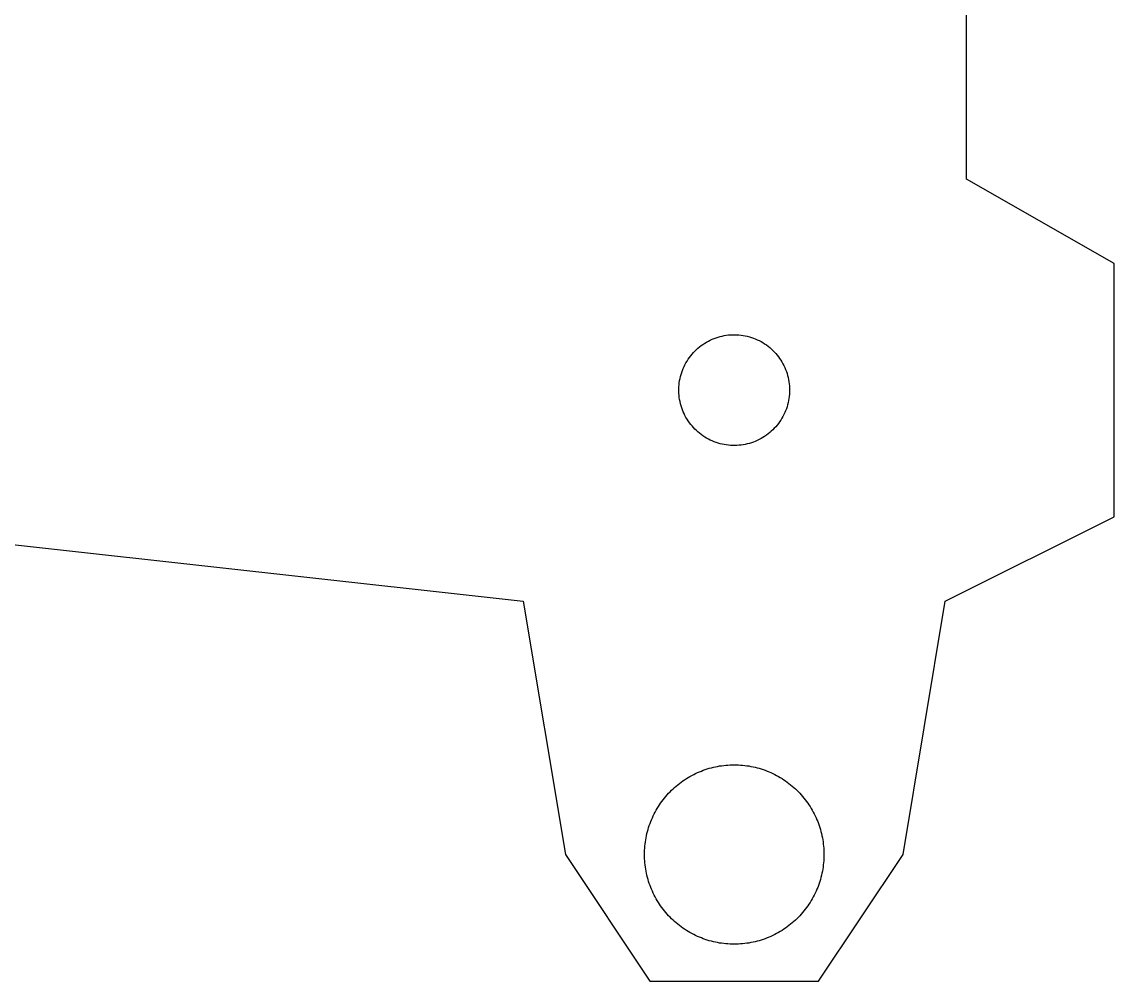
# Model space of a CAD drawing. Header units: metres. Extents: x -189 to 18, y -48 to 50.
# Drawn here: x -33.8 to 18, y -48 to -2.6 of the extents above; entities that cross this region are included whole.
import ezdxf

# ---------------------------------------------------------------- set-up
doc = ezdxf.new("R2010")
doc.units = ezdxf.units.M

msp = doc.modelspace()

# ---------------------------------------------------------------- linework, layer by layer
for p, q in [((11, -10), (11, 10)), ((-189, -10.111), (-10, -30)), ((18, -14), (11, -10)), ((18, -26), (18, -14)), ((-1.136, -17.633), (-1.045, -17.592)), ((-1.045, -17.592), (-0.952, -17.554)), ((-0.952, -17.554), (-0.859, -17.519)), ((-0.859, -17.519), (-0.763, -17.488)), ((-0.763, -17.488), (-0.667, -17.461)), ((-0.667, -17.461), (-0.57, -17.438)), ((-0.57, -17.438), (-0.472, -17.418)), ((-0.472, -17.418), (-0.374, -17.402)), ((-0.374, -17.402), (-0.274, -17.389)), ((-0.274, -17.389), (-0.175, -17.381)), ((-0.175, -17.381), (-0.075, -17.376)), ((-0.075, -17.376), (0.025, -17.375)), ((0.025, -17.375), (0.125, -17.378)), ((0.125, -17.378), (0.225, -17.385)), ((0.225, -17.385), (0.324, -17.395)), ((0.324, -17.395), (0.423, -17.409)), ((0.423, -17.409), (0.521, -17.427)), ((0.521, -17.427), (0.619, -17.449)), ((0.619, -17.449), (0.716, -17.474)), ((0.716, -17.474), (0.811, -17.503)), ((0.811, -17.503), (0.906, -17.536)), ((0.906, -17.536), (0.999, -17.572)), ((0.999, -17.572), (1.09, -17.612)), ((-1.865, -18.153), (-1.793, -18.083)), ((-1.793, -18.083), (-1.719, -18.016)), ((-1.719, -18.016), (-1.642, -17.952)), ((-1.642, -17.952), (-1.563, -17.891)), ((-1.563, -17.891), (-1.482, -17.833)), ((-1.482, -17.833), (-1.398, -17.778)), ((-1.398, -17.778), (-1.312, -17.727)), ((-1.312, -17.727), (-1.225, -17.678)), ((-1.225, -17.678), (-1.136, -17.633)), ((1.09, -17.612), (1.181, -17.655)), ((1.181, -17.655), (1.269, -17.702)), ((1.269, -17.702), (1.356, -17.752)), ((1.356, -17.752), (1.44, -17.805)), ((1.44, -17.805), (1.523, -17.862)), ((1.523, -17.862), (1.603, -17.921)), ((1.603, -17.921), (1.681, -17.984)), ((1.681, -17.984), (1.756, -18.049)), ((1.756, -18.049), (1.829, -18.117)), ((-2.286, -18.709), (-2.235, -18.623)), ((-2.235, -18.623), (-2.181, -18.539)), ((-2.181, -18.539), (-2.124, -18.457)), ((-2.124, -18.457), (-2.063, -18.377)), ((-2.063, -18.377), (-2, -18.3)), ((-2, -18.3), (-1.934, -18.225)), ((-1.934, -18.225), (-1.865, -18.153)), ((1.829, -18.117), (1.9, -18.189)), ((1.9, -18.189), (1.967, -18.262)), ((1.967, -18.262), (2.032, -18.338)), ((2.032, -18.338), (2.094, -18.417)), ((2.094, -18.417), (2.153, -18.498)), ((2.153, -18.498), (2.208, -18.581)), ((2.208, -18.581), (2.261, -18.666)), ((-2.489, -19.165), (-2.455, -19.071)), ((-2.455, -19.071), (-2.418, -18.978)), ((-2.418, -18.978), (-2.377, -18.887)), ((-2.377, -18.887), (-2.333, -18.797)), ((-2.333, -18.797), (-2.286, -18.709)), ((2.261, -18.666), (2.31, -18.753)), ((2.31, -18.753), (2.356, -18.842)), ((2.356, -18.842), (2.398, -18.932)), ((2.398, -18.932), (2.437, -19.024)), ((2.437, -19.024), (2.472, -19.118)), ((2.472, -19.118), (2.504, -19.213)), ((-2.613, -19.75), (-2.602, -19.651)), ((-2.602, -19.651), (-2.587, -19.552)), ((-2.587, -19.552), (-2.568, -19.454)), ((-2.568, -19.454), (-2.545, -19.357)), ((-2.545, -19.357), (-2.519, -19.26)), ((-2.519, -19.26), (-2.489, -19.165)), ((2.504, -19.213), (2.532, -19.308)), ((2.532, -19.308), (2.557, -19.405)), ((2.557, -19.405), (2.578, -19.503)), ((2.578, -19.503), (2.595, -19.602)), ((2.595, -19.602), (2.608, -19.701)), ((-2.625, -19.95), (-2.621, -19.85)), ((-2.625, -20.05), (-2.625, -19.95)), ((-2.621, -20.15), (-2.625, -20.05)), ((-2.621, -19.85), (-2.613, -19.75)), ((-2.613, -20.25), (-2.621, -20.15)), ((2.608, -19.701), (2.617, -19.8)), ((2.617, -19.8), (2.623, -19.9)), ((2.623, -20.1), (2.617, -20.2)), ((2.623, -19.9), (2.625, -20)), ((2.625, -20), (2.623, -20.1)), ((-2.602, -20.349), (-2.613, -20.25)), ((-2.587, -20.448), (-2.602, -20.349)), ((-2.568, -20.546), (-2.587, -20.448)), ((-2.545, -20.643), (-2.568, -20.546)), ((-2.519, -20.739), (-2.545, -20.643)), ((2.532, -20.692), (2.504, -20.787)), ((2.557, -20.595), (2.532, -20.692)), ((2.578, -20.497), (2.557, -20.595)), ((2.595, -20.398), (2.578, -20.497)), ((2.608, -20.299), (2.595, -20.398)), ((2.617, -20.2), (2.608, -20.299)), ((-2.489, -20.835), (-2.519, -20.739)), ((-2.455, -20.929), (-2.489, -20.835)), ((-2.418, -21.022), (-2.455, -20.929)), ((-2.377, -21.113), (-2.418, -21.022)), ((-2.333, -21.203), (-2.377, -21.113)), ((-2.286, -21.291), (-2.333, -21.203)), ((2.356, -21.158), (2.31, -21.247)), ((2.398, -21.068), (2.356, -21.158)), ((2.437, -20.976), (2.398, -21.068)), ((2.472, -20.882), (2.437, -20.976)), ((2.504, -20.787), (2.472, -20.882)), ((-2.235, -21.377), (-2.286, -21.291)), ((-2.181, -21.461), (-2.235, -21.377)), ((-2.124, -21.543), (-2.181, -21.461)), ((-2.063, -21.623), (-2.124, -21.543)), ((-2, -21.7), (-2.063, -21.623)), ((-1.934, -21.775), (-2, -21.7)), ((2.032, -21.662), (1.967, -21.738)), ((2.094, -21.583), (2.032, -21.662)), ((2.153, -21.502), (2.094, -21.583)), ((2.208, -21.419), (2.153, -21.502)), ((2.261, -21.334), (2.208, -21.419)), ((2.31, -21.247), (2.261, -21.334)), ((-1.865, -21.847), (-1.934, -21.775)), ((-1.793, -21.917), (-1.865, -21.847)), ((-1.719, -21.984), (-1.793, -21.917)), ((-1.642, -22.048), (-1.719, -21.984)), ((-1.563, -22.109), (-1.642, -22.048)), ((-1.482, -22.167), (-1.563, -22.109)), ((-1.398, -22.222), (-1.482, -22.167)), ((-1.312, -22.273), (-1.398, -22.222)), ((1.356, -22.248), (1.269, -22.298)), ((1.44, -22.195), (1.356, -22.248)), ((1.523, -22.138), (1.44, -22.195)), ((1.603, -22.079), (1.523, -22.138)), ((1.681, -22.016), (1.603, -22.079)), ((1.756, -21.951), (1.681, -22.016)), ((1.829, -21.883), (1.756, -21.951)), ((1.9, -21.811), (1.829, -21.883)), ((1.967, -21.738), (1.9, -21.811)), ((-1.225, -22.322), (-1.312, -22.273)), ((-1.136, -22.367), (-1.225, -22.322)), ((-1.045, -22.408), (-1.136, -22.367)), ((-0.952, -22.446), (-1.045, -22.408)), ((-0.859, -22.481), (-0.952, -22.446)), ((-0.763, -22.512), (-0.859, -22.481)), ((-0.667, -22.539), (-0.763, -22.512)), ((-0.57, -22.562), (-0.667, -22.539)), ((-0.472, -22.582), (-0.57, -22.562)), ((-0.374, -22.598), (-0.472, -22.582)), ((-0.274, -22.611), (-0.374, -22.598)), ((-0.175, -22.619), (-0.274, -22.611)), ((-0.075, -22.624), (-0.175, -22.619)), ((0.025, -22.625), (-0.075, -22.624)), ((0.125, -22.622), (0.025, -22.625)), ((0.225, -22.615), (0.125, -22.622)), ((0.324, -22.605), (0.225, -22.615)), ((0.423, -22.591), (0.324, -22.605)), ((0.521, -22.573), (0.423, -22.591)), ((0.619, -22.551), (0.521, -22.573)), ((0.716, -22.526), (0.619, -22.551)), ((0.811, -22.497), (0.716, -22.526)), ((0.906, -22.464), (0.811, -22.497)), ((0.999, -22.428), (0.906, -22.464)), ((1.09, -22.388), (0.999, -22.428)), ((1.181, -22.345), (1.09, -22.388)), ((1.269, -22.298), (1.181, -22.345)), ((10, -30), (18, -26)), ((-10, -30), (-8, -42)), ((8, -42), (10, -30)), ((-0.497, -37.779), (-0.398, -37.769)), ((-0.398, -37.769), (-0.299, -37.761)), ((-0.299, -37.761), (-0.199, -37.755)), ((-0.199, -37.755), (-0.1, -37.751)), ((-0.1, -37.751), (0, -37.75)), ((0, -37.75), (0.1, -37.751)), ((0.1, -37.751), (0.199, -37.755)), ((0.199, -37.755), (0.299, -37.761)), ((0.299, -37.761), (0.398, -37.769)), ((0.398, -37.769), (0.497, -37.779)), ((-2.096, -38.303), (-2.009, -38.255)), ((-2.009, -38.255), (-1.921, -38.209)), ((-1.921, -38.209), (-1.831, -38.165)), ((-1.831, -38.165), (-1.741, -38.123)), ((-1.741, -38.123), (-1.649, -38.083)), ((-1.649, -38.083), (-1.557, -38.045)), ((-1.557, -38.045), (-1.464, -38.01)), ((-1.464, -38.01), (-1.37, -37.977)), ((-1.37, -37.977), (-1.275, -37.946)), ((-1.275, -37.946), (-1.18, -37.917)), ((-1.18, -37.917), (-1.084, -37.891)), ((-1.084, -37.891), (-0.987, -37.866)), ((-0.987, -37.866), (-0.89, -37.844)), ((-0.89, -37.844), (-0.792, -37.825)), ((-0.792, -37.825), (-0.694, -37.807)), ((-0.694, -37.807), (-0.596, -37.792)), ((-0.596, -37.792), (-0.497, -37.779)), ((0.497, -37.779), (0.596, -37.792)), ((0.596, -37.792), (0.694, -37.807)), ((0.694, -37.807), (0.792, -37.825)), ((0.792, -37.825), (0.89, -37.844)), ((0.89, -37.844), (0.987, -37.866)), ((0.987, -37.866), (1.084, -37.891)), ((1.084, -37.891), (1.18, -37.917)), ((1.18, -37.917), (1.275, -37.946)), ((1.275, -37.946), (1.37, -37.977)), ((1.37, -37.977), (1.464, -38.01)), ((1.464, -38.01), (1.557, -38.045)), ((1.557, -38.045), (1.649, -38.083)), ((1.649, -38.083), (1.741, -38.123)), ((1.741, -38.123), (1.831, -38.165)), ((1.831, -38.165), (1.921, -38.209)), ((1.921, -38.209), (2.009, -38.255)), ((2.009, -38.255), (2.096, -38.303)), ((-2.824, -38.824), (-2.749, -38.759)), ((-2.749, -38.759), (-2.672, -38.695)), ((-2.672, -38.695), (-2.594, -38.633)), ((-2.594, -38.633), (-2.514, -38.573)), ((-2.514, -38.573), (-2.433, -38.515)), ((-2.433, -38.515), (-2.351, -38.459)), ((-2.351, -38.459), (-2.267, -38.405)), ((-2.267, -38.405), (-2.182, -38.353)), ((-2.182, -38.353), (-2.096, -38.303)), ((2.096, -38.303), (2.182, -38.353)), ((2.182, -38.353), (2.267, -38.405)), ((2.267, -38.405), (2.351, -38.459)), ((2.351, -38.459), (2.433, -38.515)), ((2.433, -38.515), (2.514, -38.573)), ((2.514, -38.573), (2.594, -38.633)), ((2.594, -38.633), (2.672, -38.695)), ((2.672, -38.695), (2.749, -38.759)), ((2.749, -38.759), (2.824, -38.824)), ((-3.367, -39.406), (-3.305, -39.328)), ((-3.305, -39.328), (-3.241, -39.251)), ((-3.241, -39.251), (-3.176, -39.176)), ((-3.176, -39.176), (-3.109, -39.102)), ((-3.109, -39.102), (-3.04, -39.03)), ((-3.04, -39.03), (-2.97, -38.96)), ((-2.97, -38.96), (-2.898, -38.891)), ((-2.898, -38.891), (-2.824, -38.824)), ((2.824, -38.824), (2.898, -38.891)), ((2.898, -38.891), (2.97, -38.96)), ((2.97, -38.96), (3.04, -39.03)), ((3.04, -39.03), (3.109, -39.102)), ((3.109, -39.102), (3.176, -39.176)), ((3.176, -39.176), (3.241, -39.251)), ((3.241, -39.251), (3.305, -39.328)), ((3.305, -39.328), (3.367, -39.406)), ((-3.697, -39.904), (-3.647, -39.818)), ((-3.647, -39.818), (-3.595, -39.733)), ((-3.595, -39.733), (-3.541, -39.649)), ((-3.541, -39.649), (-3.485, -39.567)), ((-3.485, -39.567), (-3.427, -39.486)), ((-3.427, -39.486), (-3.367, -39.406)), ((3.367, -39.406), (3.427, -39.486)), ((3.427, -39.486), (3.485, -39.567)), ((3.485, -39.567), (3.541, -39.649)), ((3.541, -39.649), (3.595, -39.733)), ((3.595, -39.733), (3.647, -39.818)), ((3.647, -39.818), (3.697, -39.904)), ((-3.954, -40.443), (-3.917, -40.351)), ((-3.917, -40.351), (-3.877, -40.259)), ((-3.877, -40.259), (-3.835, -40.169)), ((-3.835, -40.169), (-3.791, -40.079)), ((-3.791, -40.079), (-3.745, -39.991)), ((-3.745, -39.991), (-3.697, -39.904)), ((3.697, -39.904), (3.745, -39.991)), ((3.745, -39.991), (3.791, -40.079)), ((3.791, -40.079), (3.835, -40.169)), ((3.835, -40.169), (3.877, -40.259)), ((3.877, -40.259), (3.917, -40.351)), ((3.917, -40.351), (3.954, -40.443)), ((-4.109, -40.916), (-4.083, -40.82)), ((-4.083, -40.82), (-4.054, -40.725)), ((-4.054, -40.725), (-4.023, -40.63)), ((-4.023, -40.63), (-3.99, -40.536)), ((-3.99, -40.536), (-3.954, -40.443)), ((3.954, -40.443), (3.99, -40.536)), ((3.99, -40.536), (4.023, -40.63)), ((4.023, -40.63), (4.054, -40.725)), ((4.054, -40.725), (4.083, -40.82)), ((4.083, -40.82), (4.109, -40.916)), ((-4.208, -41.404), (-4.193, -41.306)), ((-4.193, -41.306), (-4.175, -41.208)), ((-4.175, -41.208), (-4.156, -41.11)), ((-4.156, -41.11), (-4.134, -41.013)), ((-4.134, -41.013), (-4.109, -40.916)), ((4.109, -40.916), (4.134, -41.013)), ((4.134, -41.013), (4.156, -41.11)), ((4.156, -41.11), (4.175, -41.208)), ((4.175, -41.208), (4.193, -41.306)), ((4.193, -41.306), (4.208, -41.404)), ((-4.25, -42), (-4.249, -41.9)), ((-4.249, -41.9), (-4.245, -41.801)), ((-4.245, -41.801), (-4.239, -41.701)), ((-4.239, -41.701), (-4.231, -41.602)), ((-4.231, -41.602), (-4.221, -41.503)), ((-4.221, -41.503), (-4.208, -41.404)), ((4.208, -41.404), (4.221, -41.503)), ((4.221, -41.503), (4.231, -41.602)), ((4.231, -41.602), (4.239, -41.701)), ((4.239, -41.701), (4.245, -41.801)), ((4.245, -41.801), (4.249, -41.9)), ((4.249, -41.9), (4.25, -42)), ((-8, -42), (-4, -48)), ((-4.249, -42.1), (-4.25, -42)), ((-4.245, -42.199), (-4.249, -42.1)), ((-4.239, -42.299), (-4.245, -42.199)), ((-4.231, -42.398), (-4.239, -42.299)), ((-4.221, -42.497), (-4.231, -42.398)), ((4, -48), (8, -42)), ((4.231, -42.398), (4.221, -42.497)), ((4.239, -42.299), (4.231, -42.398)), ((4.245, -42.199), (4.239, -42.299)), ((4.249, -42.1), (4.245, -42.199)), ((4.25, -42), (4.249, -42.1)), ((-4.208, -42.596), (-4.221, -42.497)), ((-4.193, -42.694), (-4.208, -42.596)), ((-4.175, -42.792), (-4.193, -42.694)), ((-4.156, -42.89), (-4.175, -42.792)), ((-4.134, -42.987), (-4.156, -42.89)), ((4.156, -42.89), (4.134, -42.987)), ((4.175, -42.792), (4.156, -42.89)), ((4.193, -42.694), (4.175, -42.792)), ((4.208, -42.596), (4.193, -42.694)), ((4.221, -42.497), (4.208, -42.596)), ((-4.109, -43.084), (-4.134, -42.987)), ((-4.083, -43.18), (-4.109, -43.084)), ((-4.054, -43.275), (-4.083, -43.18)), ((-4.023, -43.37), (-4.054, -43.275)), ((-3.99, -43.464), (-4.023, -43.37)), ((-3.954, -43.557), (-3.99, -43.464)), ((3.99, -43.464), (3.954, -43.557)), ((4.023, -43.37), (3.99, -43.464)), ((4.054, -43.275), (4.023, -43.37)), ((4.083, -43.18), (4.054, -43.275)), ((4.109, -43.084), (4.083, -43.18)), ((4.134, -42.987), (4.109, -43.084)), ((-3.917, -43.649), (-3.954, -43.557)), ((-3.877, -43.741), (-3.917, -43.649)), ((-3.835, -43.831), (-3.877, -43.741)), ((-3.791, -43.921), (-3.835, -43.831)), ((-3.745, -44.009), (-3.791, -43.921)), ((3.791, -43.921), (3.745, -44.009)), ((3.835, -43.831), (3.791, -43.921)), ((3.877, -43.741), (3.835, -43.831)), ((3.917, -43.649), (3.877, -43.741)), ((3.954, -43.557), (3.917, -43.649)), ((-3.697, -44.096), (-3.745, -44.009)), ((-3.647, -44.182), (-3.697, -44.096)), ((-3.595, -44.267), (-3.647, -44.182)), ((-3.541, -44.351), (-3.595, -44.267)), ((-3.485, -44.433), (-3.541, -44.351)), ((-3.427, -44.514), (-3.485, -44.433)), ((3.485, -44.433), (3.427, -44.514)), ((3.541, -44.351), (3.485, -44.433)), ((3.595, -44.267), (3.541, -44.351)), ((3.647, -44.182), (3.595, -44.267)), ((3.697, -44.096), (3.647, -44.182)), ((3.745, -44.009), (3.697, -44.096)), ((-3.367, -44.594), (-3.427, -44.514)), ((-3.305, -44.672), (-3.367, -44.594)), ((-3.241, -44.749), (-3.305, -44.672)), ((-3.176, -44.824), (-3.241, -44.749)), ((-3.109, -44.898), (-3.176, -44.824)), ((-3.04, -44.97), (-3.109, -44.898)), ((-2.97, -45.04), (-3.04, -44.97)), ((3.04, -44.97), (2.97, -45.04)), ((3.109, -44.898), (3.04, -44.97)), ((3.176, -44.824), (3.109, -44.898)), ((3.241, -44.749), (3.176, -44.824)), ((3.305, -44.672), (3.241, -44.749)), ((3.367, -44.594), (3.305, -44.672)), ((3.427, -44.514), (3.367, -44.594)), ((-2.898, -45.109), (-2.97, -45.04)), ((-2.824, -45.176), (-2.898, -45.109)), ((-2.749, -45.241), (-2.824, -45.176)), ((-2.672, -45.305), (-2.749, -45.241)), ((-2.594, -45.367), (-2.672, -45.305)), ((-2.514, -45.427), (-2.594, -45.367)), ((-2.433, -45.485), (-2.514, -45.427)), ((-2.351, -45.541), (-2.433, -45.485)), ((2.433, -45.485), (2.351, -45.541)), ((2.514, -45.427), (2.433, -45.485)), ((2.594, -45.367), (2.514, -45.427)), ((2.672, -45.305), (2.594, -45.367)), ((2.749, -45.241), (2.672, -45.305)), ((2.824, -45.176), (2.749, -45.241)), ((2.898, -45.109), (2.824, -45.176)), ((2.97, -45.04), (2.898, -45.109)), ((-2.267, -45.595), (-2.351, -45.541)), ((-2.182, -45.647), (-2.267, -45.595)), ((-2.096, -45.697), (-2.182, -45.647)), ((-2.009, -45.745), (-2.096, -45.697)), ((-1.921, -45.791), (-2.009, -45.745)), ((-1.831, -45.835), (-1.921, -45.791)), ((-1.741, -45.877), (-1.831, -45.835)), ((-1.649, -45.917), (-1.741, -45.877)), ((-1.557, -45.955), (-1.649, -45.917)), ((-1.464, -45.99), (-1.557, -45.955)), ((-1.37, -46.023), (-1.464, -45.99)), ((-1.275, -46.054), (-1.37, -46.023)), ((-1.18, -46.083), (-1.275, -46.054)), ((1.275, -46.054), (1.18, -46.083)), ((1.37, -46.023), (1.275, -46.054)), ((1.464, -45.99), (1.37, -46.023)), ((1.557, -45.955), (1.464, -45.99)), ((1.649, -45.917), (1.557, -45.955)), ((1.741, -45.877), (1.649, -45.917)), ((1.831, -45.835), (1.741, -45.877)), ((1.921, -45.791), (1.831, -45.835)), ((2.009, -45.745), (1.921, -45.791)), ((2.096, -45.697), (2.009, -45.745)), ((2.182, -45.647), (2.096, -45.697)), ((2.267, -45.595), (2.182, -45.647)), ((2.351, -45.541), (2.267, -45.595)), ((-1.084, -46.109), (-1.18, -46.083)), ((-0.987, -46.134), (-1.084, -46.109)), ((-0.89, -46.156), (-0.987, -46.134)), ((-0.792, -46.175), (-0.89, -46.156)), ((-0.694, -46.193), (-0.792, -46.175)), ((-0.596, -46.208), (-0.694, -46.193)), ((-0.497, -46.221), (-0.596, -46.208)), ((-0.398, -46.231), (-0.497, -46.221)), ((-0.299, -46.239), (-0.398, -46.231)), ((-0.199, -46.245), (-0.299, -46.239)), ((-0.1, -46.249), (-0.199, -46.245)), ((0, -46.25), (-0.1, -46.249)), ((0.1, -46.249), (0, -46.25)), ((0.199, -46.245), (0.1, -46.249)), ((0.299, -46.239), (0.199, -46.245)), ((0.398, -46.231), (0.299, -46.239)), ((0.497, -46.221), (0.398, -46.231)), ((0.596, -46.208), (0.497, -46.221)), ((0.694, -46.193), (0.596, -46.208)), ((0.792, -46.175), (0.694, -46.193)), ((0.89, -46.156), (0.792, -46.175)), ((0.987, -46.134), (0.89, -46.156)), ((1.084, -46.109), (0.987, -46.134)), ((1.18, -46.083), (1.084, -46.109)), ((-4, -48), (4, -48))]:
    msp.add_line(p, q)

doc.saveas('drawing.dxf')
